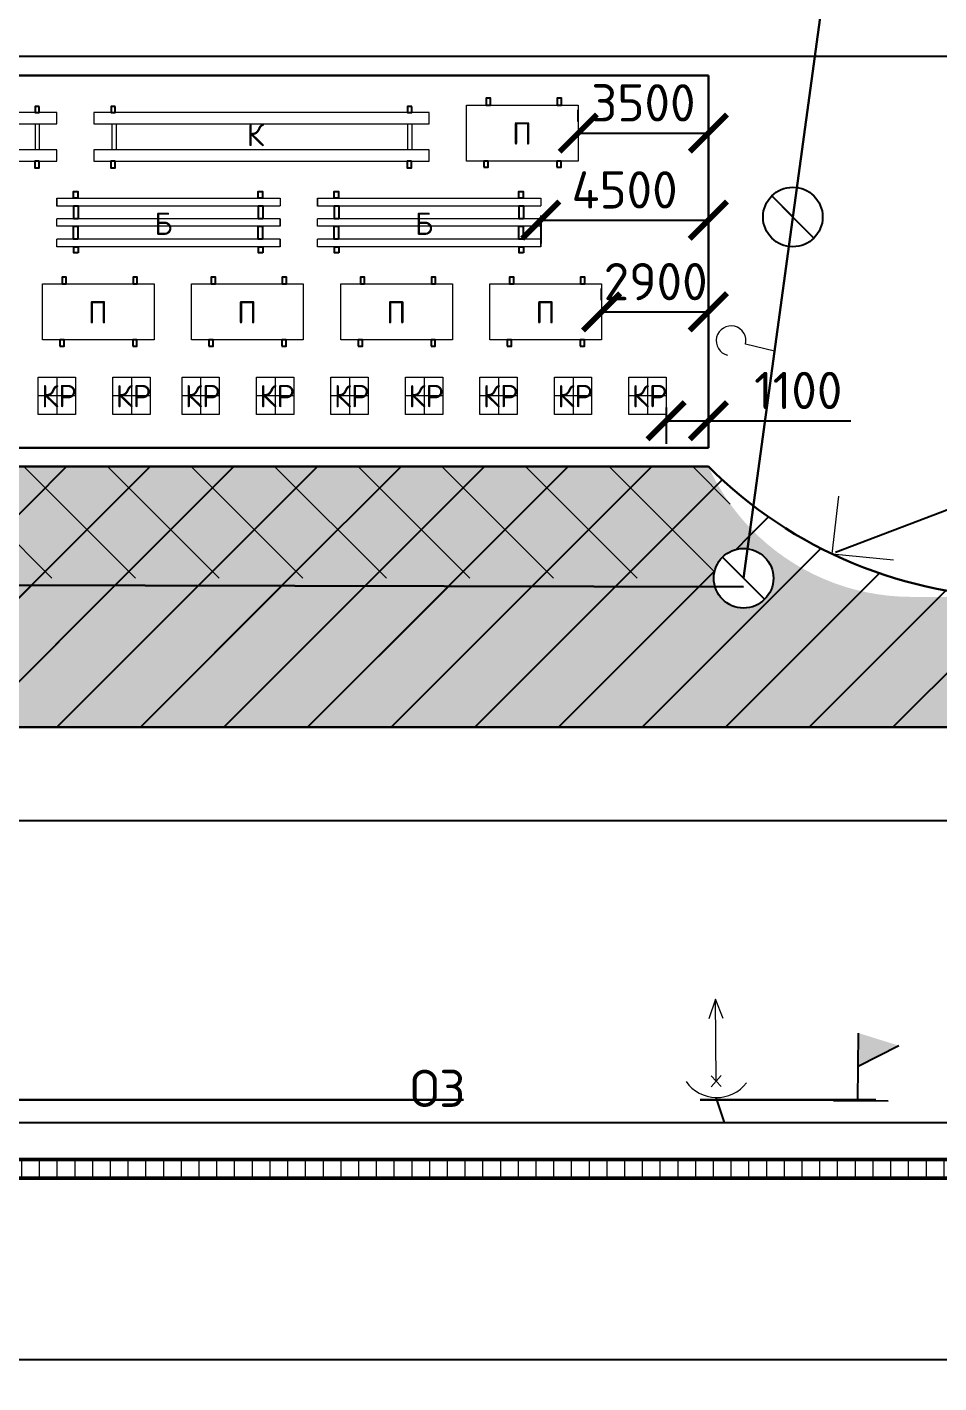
# Model space of a CAD drawing. Header units: millimetres. Extents: x -782 to 10910, y 3841 to 9763.
# Drawn here: x 2328.9 to 2377.9, y 8282.2 to 8355 of the extents above; entities that cross this region are included whole.
import ezdxf

# ---------------------------------------------------------------- set-up
doc = ezdxf.new("R2010")
doc.units = ezdxf.units.MM
doc.linetypes.add('штриховая2', pattern=[9.525, 6.35, -3.175])
doc.layers.add('1', color=7, linetype='Continuous')
doc.layers.add('красный', color=1, linetype='Continuous', lineweight=30)
doc.layers.add('Тонкая 0.3', color=140, linetype='Continuous', lineweight=25)
doc.styles.add('2.5', font='isocpeur.ttf', dxfattribs={"height": 2})
doc.styles.add('Isocpeur', font='isocpeur.ttf')
doc.dimstyles.new('М500 стройгенп', dxfattribs={"dimtxt": 2, "dimasz": 2, "dimexe": 1.25, "dimexo": 0.625, "dimtad": 1, "dimlfac": 500, "dimtxsty": '2.5', "dimblk": 'ARCHTICK', "dimcen": 2.5, "dimadec": 0, "dimazin": 0, "dimtfac": 1, "dimtmove": 0, "dimatfit": 3, "dimfxl": 1, "dimarcsym": 0})
pattern_1 = [(50, (2763.4176, 3860.6352), (4.5546167, -0.398477), [0.47625, -5.23875]), (355, (2763.4176, 3860.635), (-0.8810855, 4.776421), [0.381, -4.1910146]), (100.45144, (2763.797, 3860.602), (3.673531, 4.377944), [0.40475, -4.452256]), (46.1842, (2763.4176, 3861.905), (6.776976, -1.051058), [0.714375, -7.858125]), (96.63556, (2763.982, 3861.8176), (5.935103, 6.185653), [0.607126, -6.67839]), (351.18415, (2763.4176, 3861.905), (5.935103, 6.185653), [0.571499, -6.286493]), (21, (2764.0526, 3861.5877), (3.7903598, -2.55663), [0.47625, -5.23875]), (326, (2764.0526, 3861.5877), (1.5450507, 4.604699), [0.381, -4.191]), (71.45144, (2764.3684, 3861.3747), (5.3354105, 2.0480692), [0.40475, -4.4522484]), (37.5, (2763.4176, 3860.6352), (0.0772151, 2.11387597), [0, -4.1402, 0, -4.2545, 0, -4.206875]), (7.5, (2763.4176, 3860.6352), (1.6704916, 2.5045144), [0, -2.4257, 0, -4.04495, 0, -1.603375]), (327.5, (2762.0015, 3860.6352), (3.3897649, -0.1432186), [0, -1.5875, 0, -4.953, 0, -6.57225]), (317.5, (2761.3665, 3860.6352), (3.7032295, 0.6356623), [0, -2.06375, 0, -3.2893, 0, -4.66725])]
pattern_2 = [(45, (2763.4176, 3860.6352), (-2.245064, 2.245064), [])]

# ---------------------------------------------------------------- blocks, each defined once
blk = doc.blocks.new('_ArchTick')
at = {"color": 0, "linetype": 'ByBlock', "const_width": 0.15}
blk.add_lwpolyline([(-0.5, -0.5), (0.5, 0.5)], dxfattribs=at)
blk = doc.blocks.new('*D803')
at = {"color": 0, "lineweight": -2, "transparency": 16777216}
for p, q in [((2358.484, 8349.968), (2358.484, 8350.593)), ((2365.471, 8349.968), (2365.471, 8350.593)), ((2358.484, 8349.343), (2365.471, 8349.343))]:
    blk.add_line(p, q, dxfattribs=at)
at = {"layer": 'Defpoints', "color": 0, "lineweight": -3, "transparency": 16777216}
for p in [(2358.484, 8349.343), (2365.471, 8349.343), (2365.471, 8349.343)]:
    blk.add_point(p, dxfattribs=at)
at = {"color": 0, "lineweight": -2, "transparency": 16777216, "xscale": 2, "yscale": 2, "zscale": 2, "rotation": 180}
blk.add_blockref('_ArchTick', (2358.484, 8349.343), dxfattribs=at)
at = {"color": 0, "lineweight": -2, "transparency": 16777216, "xscale": 2, "yscale": 2, "zscale": 2}
blk.add_blockref('_ArchTick', (2365.471, 8349.343), dxfattribs=at)
at = {"color": 0, "lineweight": 20, "transparency": 16777216, "insert": (2361.978, 8350.968), "char_height": 2, "attachment_point": 5, "style": '2.5'}
blk.add_mtext('3500', dxfattribs=at)
blk = doc.blocks.new('*D747')
at = {"color": 0, "lineweight": -2, "transparency": 16777216}
for p, q in [((2356.471, 8344.918), (2356.471, 8343.419)), ((2356.471, 8344.669), (2365.471, 8344.669)), ((2365.471, 8344.918), (2365.471, 8343.419))]:
    blk.add_line(p, q, dxfattribs=at)
at = {"layer": 'Defpoints', "color": 0, "lineweight": -3, "transparency": 16777216}
for p in [(2356.471, 8345.543), (2365.471, 8345.543), (2365.471, 8344.669)]:
    blk.add_point(p, dxfattribs=at)
at = {"color": 0, "lineweight": -2, "transparency": 16777216, "xscale": 2, "yscale": 2, "zscale": 2, "rotation": 180}
blk.add_blockref('_ArchTick', (2356.471, 8344.669), dxfattribs=at)
at = {"color": 0, "lineweight": -2, "transparency": 16777216, "xscale": 2, "yscale": 2, "zscale": 2}
blk.add_blockref('_ArchTick', (2365.471, 8344.669), dxfattribs=at)
at = {"color": 0, "lineweight": 20, "transparency": 16777216, "insert": (2360.971, 8346.294), "char_height": 2, "attachment_point": 5, "style": '2.5'}
blk.add_mtext('4500', dxfattribs=at)
blk = doc.blocks.new('*D804')
at = {"color": 0, "lineweight": -2, "transparency": 16777216}
for p, q in [((2359.739, 8340.368), (2359.739, 8340.993)), ((2365.471, 8340.368), (2365.471, 8340.993)), ((2359.739, 8339.743), (2365.471, 8339.743))]:
    blk.add_line(p, q, dxfattribs=at)
at = {"layer": 'Defpoints', "color": 0, "lineweight": -3, "transparency": 16777216}
for p in [(2359.739, 8339.743), (2365.471, 8339.743), (2365.471, 8339.743)]:
    blk.add_point(p, dxfattribs=at)
at = {"color": 0, "lineweight": -2, "transparency": 16777216, "xscale": 2, "yscale": 2, "zscale": 2, "rotation": 180}
blk.add_blockref('_ArchTick', (2359.739, 8339.743), dxfattribs=at)
at = {"color": 0, "lineweight": -2, "transparency": 16777216, "xscale": 2, "yscale": 2, "zscale": 2}
blk.add_blockref('_ArchTick', (2365.471, 8339.743), dxfattribs=at)
at = {"color": 0, "lineweight": 20, "transparency": 16777216, "insert": (2362.641, 8341.368), "char_height": 2, "attachment_point": 5, "style": '2.5'}
blk.add_mtext('2900', dxfattribs=at)
blk = doc.blocks.new('*D805')
at = {"color": 0, "lineweight": -2, "transparency": 16777216}
for p, q in [((2363.201, 8334.618), (2363.201, 8332.651)), ((2365.471, 8334.618), (2365.471, 8332.651)), ((2363.201, 8333.901), (2365.471, 8333.901)), ((2365.471, 8333.901), (2373.121, 8333.901))]:
    blk.add_line(p, q, dxfattribs=at)
at = {"layer": 'Defpoints', "color": 0, "lineweight": -3, "transparency": 16777216}
for p in [(2363.201, 8335.243), (2365.471, 8335.243), (2365.471, 8333.901)]:
    blk.add_point(p, dxfattribs=at)
at = {"color": 0, "lineweight": -2, "transparency": 16777216, "xscale": 2, "yscale": 2, "zscale": 2, "rotation": 180}
blk.add_blockref('_ArchTick', (2363.201, 8333.901), dxfattribs=at)
at = {"color": 0, "lineweight": -2, "transparency": 16777216, "xscale": 2, "yscale": 2, "zscale": 2}
blk.add_blockref('_ArchTick', (2365.471, 8333.901), dxfattribs=at)
at = {"color": 0, "lineweight": 20, "transparency": 16777216, "insert": (2370.296, 8335.526), "char_height": 2, "attachment_point": 5, "style": '2.5'}
blk.add_mtext('1100', dxfattribs=at)
blk = doc.blocks.new('*D751')
at = {"color": 0, "lineweight": -2, "transparency": 16777216}
for p, q in [((2118.471, 8292.604), (2118.471, 8282.243)), ((2450.064, 8292.604), (2450.064, 8282.243)), ((2118.471, 8283.493), (2450.064, 8283.493))]:
    blk.add_line(p, q, dxfattribs=at)
at = {"layer": 'Defpoints', "color": 0, "lineweight": -3, "transparency": 16777216}
for p in [(2118.471, 8293.229), (2450.064, 8293.229), (2450.064, 8283.493)]:
    blk.add_point(p, dxfattribs=at)
at = {"color": 0, "lineweight": -2, "transparency": 16777216, "xscale": 2, "yscale": 2, "zscale": 2, "rotation": 180}
blk.add_blockref('_ArchTick', (2118.471, 8283.493), dxfattribs=at)
at = {"color": 0, "lineweight": -2, "transparency": 16777216, "xscale": 2, "yscale": 2, "zscale": 2}
blk.add_blockref('_ArchTick', (2450.064, 8283.493), dxfattribs=at)
at = {"color": 0, "lineweight": 20, "transparency": 16777216, "insert": (2282.075, 8285.118), "char_height": 2, "attachment_point": 5, "style": '2.5'}
blk.add_mtext('165000', dxfattribs=at)
blk = doc.blocks.new('*D757')
at = {"color": 0, "lineweight": -2, "transparency": 16777216}
for p, q in [((2157.471, 8369.318), (2157.471, 8352.208)), ((2391.471, 8369.318), (2391.471, 8352.208)), ((2391.471, 8353.458), (2157.471, 8353.458))]:
    blk.add_line(p, q, dxfattribs=at)
at = {"layer": 'Defpoints', "color": 0, "lineweight": -3, "transparency": 16777216}
for p in [(2157.471, 8369.943), (2391.471, 8369.943), (2157.471, 8353.458)]:
    blk.add_point(p, dxfattribs=at)
at = {"color": 0, "lineweight": -2, "transparency": 16777216, "xscale": 2, "yscale": 2, "zscale": 2, "rotation": 180}
blk.add_blockref('_ArchTick', (2157.471, 8353.458), dxfattribs=at)
at = {"color": 0, "lineweight": -2, "transparency": 16777216, "xscale": 2, "yscale": 2, "zscale": 2}
blk.add_blockref('_ArchTick', (2391.471, 8353.458), dxfattribs=at)
at = {"color": 0, "lineweight": 25, "transparency": 16777216, "insert": (2274.471, 8355.083), "char_height": 2, "attachment_point": 5, "style": '2.5'}
blk.add_mtext('117000', dxfattribs=at)

msp = doc.modelspace()

# ---------------------------------------------------------------- hatches: boundary and pattern name
at = {"lineweight": 20}
h = msp.add_hatch(dxfattribs=at)
h.set_pattern_fill('ANSI31', color=256, scale=0.3, angle=45)
h.set_pattern_definition([(90, (-61.2235, 5234.4324), (-0.9525, 2e-16), [])])
h.paths.add_polyline_path([(2450.064089, 8567.171483), (2449.064089, 8567.171483), (2118.471452, 8567.171483), (2119.471452, 8566.171483), (2449.064089, 8566.171483)])
h.paths.add_polyline_path([(2449.064089, 8294.22853), (2119.471452, 8294.22853), (2118.471452, 8293.22853), (2450.064089, 8293.22853)])
at = {"lineweight": 25}
h = msp.add_hatch(dxfattribs=at)
h.set_pattern_fill('ANSI31', color=256)
h.set_pattern_definition(pattern_2)
h.paths.add_polyline_path([(2395.225894, 8324.442641), (2389.689209, 8324.442641), (2389.689209, 8317.442641), (2394.268934, 8317.442641)])
h.paths.add_polyline_path([(2367.578799, 8327.027965), (2367.89225, 8329.326446, -0.033531004), (2365.471452, 8331.442641), (2183.471452, 8331.442641, -0.033546474), (2181.049474, 8329.325546), (2181.363583, 8327.027894, -0.454591532), (2183.180298, 8325.442641), (2365.762606, 8325.442641, -0.454492205)])
h.paths.add_polyline_path([(2393.668887, 8545.688801), (2392.589411, 8545.7961, -0.097320235), (2384.41866, 8541.449212), (2154.673974, 8541.442676), (2153.578788, 8533.431577, -0.071737884), (2160.355396, 8534.442361), (2166.500889, 8534.472079, -0.164269753), (2181.049474, 8529.559736), (2181.363583, 8531.857389, -0.374956444), (2179.980303, 8533.442641, -1), (2183.180298, 8533.442641), (2365.762606, 8533.442641, -1), (2368.9626, 8533.442641, -0.381458001), (2367.5432, 8531.852869), (2367.861169, 8529.505667, -0.164703998), (2382.442014, 8534.442641), (2395.192371, 8534.442641)])
h.paths.add_polyline_path([(2159.720896, 8535.5702, -1), (2160.040895, 8535.5702, -1)], flags=16)
h.paths.add_polyline_path([(2367.5432, 8531.852869, -0.447745786), (2365.762606, 8533.442641), (2183.180298, 8533.442641, -0.454591532), (2181.363583, 8531.857389), (2181.049474, 8529.559736, -0.033546474), (2183.471452, 8527.442641), (2365.501372, 8527.443071, -0.032682346), (2367.861169, 8529.505667)])
h.paths.add_polyline_path([(2295.346246, 8532.845041), (2295.346246, 8539.445041), (2290.546246, 8539.445041), (2290.546246, 8532.845041)], flags=24)
h.paths.add_polyline_path([(2295.346246, 8525.496539), (2295.346246, 8532.096539), (2290.546246, 8532.096539), (2290.546246, 8525.496539)], flags=9)
h.paths.add_polyline_path([(2195.408605, 8525.767641), (2201.608605, 8525.767641), (2201.608605, 8530.567641), (2195.408605, 8530.567641)], flags=9)
at = {"lineweight": 20}
h = msp.add_hatch(dxfattribs=at)
h.set_pattern_fill('AR-CONC', color=256, scale=0.025)
h.set_pattern_definition(pattern_1)
h.paths.add_polyline_path([(2447.064089, 8324.442641), (2395.225894, 8324.442641), (2394.268934, 8317.442641), (2447.064089, 8317.442641)])
edge = h.paths.add_edge_path()
edge.add_line((2395.225894, 8324.442641), (2376.380411, 8324.442641))
edge.add_arc((2376.380411, 8336.443027), 12.000386, 223.86662461, 270, ccw=False)
edge.add_line((2367.728674, 8328.126976), (2367.578799, 8327.027965))
edge.add_arc((2367.362603, 8325.442641), 1.599997, 0, 82.23429528, ccw=False)
edge.add_arc((2367.362603, 8325.442641), 1.599997, -180, 0, ccw=False)
edge.add_line((2365.762606, 8325.442641), (2183.180298, 8325.442641))
edge.add_arc((2181.5803, 8325.442641), 1.599997, -180, 0, ccw=False)
edge.add_arc((2181.5803, 8325.442641), 1.599997, 97.78457087, 180, ccw=False)
edge.add_line((2181.363583, 8327.027894), (2181.213441, 8328.126156))
edge.add_arc((2172.562492, 8336.443027), 12.000386, 270, 316.12794469, ccw=False)
edge.add_line((2172.562492, 8324.442641), (2153.717009, 8324.442641))
edge.add_line((2153.717009, 8324.442641), (2154.673969, 8317.442641))
edge.add_line((2154.673969, 8317.442641), (2394.268934, 8317.442641))
edge.add_line((2394.268934, 8317.442641), (2395.225894, 8324.442641))
edge = h.paths.add_edge_path()
edge.add_arc((2376.380411, 8336.443027), 12.000386, 204.62550124, 223.86662461, ccw=False)
edge.add_line((2365.471452, 8331.442641), (2272.723702, 8331.442641))
edge.add_arc((2271.58981, 8331.83543), 1.199998, 199.10645728, 340.89354272, ccw=False)
edge.add_line((2270.455917, 8331.442641), (2183.471452, 8331.442641))
edge.add_arc((2172.562492, 8336.443027), 12.000386, 316.12794469, 335.37449876, ccw=False)
edge.add_line((2181.213441, 8328.126156), (2181.363583, 8327.027894))
edge.add_arc((2181.5803, 8325.442641), 1.599997, 0, 97.78457087, ccw=False)
edge.add_line((2183.180298, 8325.442641), (2365.762606, 8325.442641))
edge.add_arc((2367.362603, 8325.442641), 1.599997, 82.23429528, 180, ccw=False)
edge.add_line((2367.578799, 8327.027965), (2367.728674, 8328.126976))
edge = h.paths.add_edge_path()
edge.add_line((2394.244102, 8541.442641), (2154.673969, 8541.442641))
edge.add_line((2154.673969, 8541.442641), (2153.717009, 8534.442641))
edge.add_line((2153.717009, 8534.442641), (2172.562492, 8534.442641))
edge.add_arc((2172.562492, 8522.442255), 12.000386, 43.87205531, 90, ccw=False)
edge.add_line((2181.213441, 8530.759127), (2181.363583, 8531.857389))
edge.add_arc((2181.5803, 8533.442641), 1.599997, 180, 262.21542913, ccw=False)
edge.add_arc((2181.5803, 8533.442641), 1.599997, 0, 180, ccw=False)
edge.add_line((2183.180298, 8533.442641), (2365.762606, 8533.442641))
edge.add_arc((2367.362603, 8533.442641), 1.599997, 0, 180, ccw=False)
edge.add_arc((2367.362603, 8533.442641), 1.599997, -83.51900907, 0, ccw=False)
edge.add_line((2367.5432, 8531.852869), (2367.861169, 8529.505667))
edge.add_arc((2427.302929, 8436.751859), 110.1662, 117.53133097, 122.65399107, ccw=False)
edge.add_line((2376.380411, 8534.442641), (2395.192371, 8534.442641))
edge.add_line((2395.192371, 8534.442641), (2394.244102, 8541.442641))
edge = h.paths.add_edge_path()
edge.add_line((2154.673969, 8541.442641), (2145.423074, 8541.442641))
edge.add_line((2145.423074, 8541.442641), (2145.427188, 8534.050072))
edge.add_arc((2148.471452, 8522.442641), 12, 90, 104.69589657, ccw=False)
edge.add_line((2148.471452, 8534.442641), (2153.717009, 8534.442641))
edge.add_line((2153.717009, 8534.442641), (2154.673969, 8541.442641))
edge = h.paths.add_edge_path()
edge.add_line((2367.861169, 8529.505667), (2367.5432, 8531.852869))
edge.add_arc((2367.362603, 8533.442641), 1.599997, 180, 276.48099093, ccw=False)
edge.add_line((2365.762606, 8533.442641), (2183.180298, 8533.442641))
edge.add_arc((2181.5803, 8533.442641), 1.599997, -97.78457087, 0, ccw=False)
edge.add_line((2181.363583, 8531.857389), (2181.213441, 8530.759127))
edge.add_arc((2172.562492, 8522.442255), 12.000386, 24.62550124, 43.87205531, ccw=False)
edge.add_line((2183.471452, 8527.442641), (2268.081321, 8527.442641))
edge.add_arc((2268.667298, 8526.395442), 1.199998, 60.7700888, 119.2299112, ccw=False)
edge.add_line((2269.253276, 8527.442641), (2365.471452, 8527.442641))
edge.add_arc((2367.611719, 8527.379035), 2.141212, 83.30987815, 178.29773268, ccw=False)
h.paths.add_polyline_path([(2269.419992, 8526.727406), (2272.659986, 8526.727406), (2272.659986, 8527.442641), (2269.419992, 8527.442641)])
h.paths.add_polyline_path([(2395.192371, 8534.442641), (2447.064089, 8534.442641), (2447.064089, 8541.442641), (2394.244102, 8541.442641)])
edge = h.paths.add_edge_path()
edge.add_arc((2153.471452, 8517.442641), 24, 109.59180627, 180)
edge.add_line((2129.471452, 8517.442641), (2129.471452, 8341.442641))
edge.add_arc((2153.471452, 8341.442641), 24, 180, 270)
edge.add_line((2153.471452, 8317.442641), (2154.673969, 8317.442641))
edge.add_line((2154.673969, 8317.442641), (2153.717009, 8324.442641))
edge.add_line((2153.717009, 8324.442641), (2148.471452, 8324.442641))
edge.add_arc((2125.500889, 8313.472079), 25.455844, 25.52877937, 64.47122063)
edge.add_line((2136.471452, 8336.442641), (2136.471452, 8522.442641))
edge.add_arc((2148.471452, 8522.442641), 12, 104.69589657, 180, ccw=False)
edge.add_line((2145.427188, 8534.050072), (2145.423847, 8540.053171))
at = {"lineweight": 25}
h = msp.add_hatch(dxfattribs=at)
h.set_pattern_fill('AR-CONC', color=256, scale=0.025)
h.set_pattern_definition(pattern_1)
h.paths.add_polyline_path([(2179.980303, 8325.442641, -0.374956444), (2181.363583, 8327.027894), (2181.213441, 8328.126156, -0.204033738), (2172.562492, 8324.442641), (2160.471452, 8324.442641, -0.072953131), (2153.578788, 8325.453705), (2154.673969, 8317.442641), (2388.189209, 8317.442641), (2388.189209, 8324.442641), (2376.380411, 8324.442641, -0.077886135), (2372.709113, 8325.018018), (2368.957578, 8325.315967, -0.96113778), (2365.762606, 8325.442641), (2183.180298, 8325.442641, -1)])
h.paths.add_polyline_path([(2129.902842, 8409.508791), (2136.502842, 8409.508791), (2136.502842, 8414.308791), (2129.902842, 8414.308791)], flags=24)
h.paths.add_polyline_path([(2131.396452, 8340.341351), (2137.996452, 8340.341351), (2137.996452, 8345.141351), (2131.396452, 8345.141351)], flags=24)
h.paths.add_polyline_path([(2129.28449, 8461.47917), (2132.974484, 8461.47917), (2132.974484, 8465.799163), (2129.28449, 8465.799163)], flags=9)
h.paths.add_polyline_path([(2295.346246, 8318.540241), (2295.346246, 8325.140241), (2290.546246, 8325.140241), (2290.546246, 8318.540241)], flags=24)
edge = h.paths.add_edge_path()
edge.add_arc((2153.471452, 8517.442641), 24, 109.59160183, 180)
edge.add_line((2129.471452, 8517.442641), (2129.471452, 8341.442641))
edge.add_arc((2153.471452, 8341.442641), 24, 180, 270)
edge.add_line((2153.471452, 8317.442641), (2154.673969, 8317.442641))
edge.add_line((2154.673969, 8317.442641), (2153.717009, 8324.442641))
edge.add_line((2153.717009, 8324.442641), (2153.578788, 8325.453705))
edge.add_arc((2160.471452, 8348.442641), 24, 180, 253.30994122, ccw=False)
edge.add_line((2136.471452, 8348.442641), (2136.471452, 8522.442641))
edge.add_arc((2148.471452, 8522.442641), 12, 104.69537151, 180, ccw=False)
edge.add_line((2145.427294, 8534.0501), (2145.423928, 8540.0532))
at = {"lineweight": 20}
h = msp.add_hatch(dxfattribs=at)
h.set_pattern_fill('ANSI31', color=256, angle=90)
h.set_pattern_definition([(135, (-61.2235, 5234.4324), (-2.245064, -2.245064), [])])
h.paths.add_polyline_path([(2183.471452, 8331.442641, -0.084176912), (2181.213441, 8328.126156), (2181.363583, 8327.027894, -0.454591532), (2183.180298, 8325.442641), (2365.762606, 8325.442641, -0.454492205), (2367.578799, 8327.027965), (2367.728674, 8328.126976, -0.084153049), (2365.471452, 8331.442641), (2272.723702, 8331.442641, -0.71189231), (2270.455917, 8331.442641)])
h.paths.add_polyline_path([(2183.180298, 8533.442641, -0.454591532), (2181.363583, 8531.857389), (2181.213441, 8530.759127, -0.084176912), (2183.471452, 8527.442641), (2268.081321, 8527.442641, -0.260759243), (2269.253276, 8527.442641), (2365.471452, 8527.442641, -0.083164554), (2367.696088, 8530.724272), (2367.5432, 8531.852869, -0.447745786), (2365.762606, 8533.442641)])
h.paths.add_polyline_path([(2269.422375, 8526.787795), (2274.822375, 8526.787795), (2274.822375, 8531.587795), (2269.422375, 8531.587795)], flags=9)
h.paths.add_polyline_path([(2403.127026, 8526.141709), (2408.127026, 8526.141709), (2408.127026, 8530.941709), (2403.127026, 8530.941709)], flags=9)
at = {"lineweight": 25}
h = msp.add_hatch(dxfattribs=at)
h.set_pattern_fill('ANSI31', color=256)
h.set_pattern_definition(pattern_2)
h.paths.add_polyline_path([(2160.471452, 8324.442641, -0.231549939), (2141.521008, 8333.715772), (2139.873746, 8321.666333, 0.151733284), (2153.471452, 8317.442641), (2388.189209, 8317.442641), (2388.189209, 8324.442641), (2381.253687, 8324.442641, -0.151593096), (2367.89225, 8329.326446), (2367.578799, 8327.027965, -0.375050339), (2368.9626, 8325.442641, -0.864868894), (2365.829114, 8324.98613), (2173.485353, 8325.451992, -0.057301705), (2168.091778, 8324.46599, -0.195696875), (2166.88654, 8324.416303, -0.004017398), (2166.500889, 8324.413204)])
h.paths.add_polyline_path([(2295.346246, 8318.540241), (2295.346246, 8325.140241), (2290.546246, 8325.140241), (2290.546246, 8318.540241)], flags=24)
h = msp.add_hatch(dxfattribs=at)
h.set_pattern_fill('ANSI31', color=256)
h.set_pattern_definition(pattern_2)
h.paths.add_polyline_path([(2388.189209, 8324.442641), (2381.253687, 8324.442641, -0.151593096), (2367.89225, 8329.326446), (2367.578799, 8327.027965, -0.375050339), (2368.9626, 8325.442641, -1), (2365.762606, 8325.442641), (2183.180298, 8325.442641, -1), (2179.980303, 8325.442641, -0.374956444), (2181.363583, 8327.027894), (2181.049474, 8329.325546, -0.164269753), (2166.500889, 8324.413204), (2160.471452, 8324.442641, -0.072953131), (2153.578788, 8325.453705), (2154.673969, 8317.442641), (2388.189209, 8317.442641)])
at = {"layer": 'Тонкая 0.3', "ltscale": 5}
msp.add_hatch(color=7, dxfattribs=at).paths.add_polyline_path([(2373.530876, 8301.025016), (2373.517148, 8299.233828), (2375.704298, 8300.347061)])

# ---------------------------------------------------------------- linework, layer by layer
at = {"lineweight": 30}
for p, q in [((2367.362603, 8325.442641), (2381.480699, 8428.968076)), ((2183.471452, 8352.442641), (2365.471452, 8352.442641)), ((2365.471452, 8352.442641), (2365.471452, 8332.442641)), ((2365.471452, 8332.442641), (2183.471452, 8332.442641)), ((2365.471452, 8331.442641), (2183.471452, 8331.442641)), ((2173.485353, 8325.451992), (2367.365787, 8324.982409)), ((2153.471452, 8317.442641), (2458.919278, 8317.442641))]:
    msp.add_line(p, q, dxfattribs=at)
at = {"lineweight": 20}
for p, q in [((2352.483612, 8347.842641), (2352.483612, 8350.842641)), ((2352.483612, 8350.842641), (2358.483612, 8350.842641)), ((2358.483612, 8350.842641), (2358.483612, 8347.842641)), ((2330.471452, 8350.442641), (2312.471452, 8350.442641)), ((2312.471452, 8349.842641), (2330.471452, 8349.842641)), ((2329.309753, 8349.842641), (2329.309753, 8348.442641)), ((2329.537591, 8349.842641), (2329.537591, 8348.442641)), ((2330.471452, 8349.842641), (2330.471452, 8350.442641)), ((2350.471452, 8350.442641), (2332.471452, 8350.442641)), ((2332.471452, 8350.442641), (2332.471452, 8349.842641)), ((2332.471452, 8349.842641), (2350.471452, 8349.842641)), ((2333.430292, 8349.842641), (2333.430292, 8348.442641)), ((2333.658129, 8349.842641), (2333.658129, 8348.442641)), ((2349.309753, 8349.842641), (2349.309753, 8348.442641)), ((2349.537591, 8349.842641), (2349.537591, 8348.442641)), ((2350.471452, 8349.842641), (2350.471452, 8350.442641)), ((2330.471452, 8348.442641), (2312.471452, 8348.442641)), ((2330.471452, 8347.842641), (2330.471452, 8348.442641)), ((2350.471452, 8348.442641), (2332.471452, 8348.442641)), ((2332.471452, 8348.442641), (2332.471452, 8347.842641)), ((2350.471452, 8347.842641), (2350.471452, 8348.442641)), ((2312.471452, 8347.842641), (2330.471452, 8347.842641)), ((2332.471452, 8347.842641), (2350.471452, 8347.842641)), ((2358.483612, 8347.842641), (2352.483612, 8347.842641)), ((2330.471452, 8345.842641), (2342.471452, 8345.842641)), ((2330.471452, 8345.428282), (2330.471452, 8345.842641)), ((2330.471452, 8345.842641), (2330.471452, 8345.442641)), ((2330.471452, 8345.442641), (2342.471452, 8345.442641)), ((2342.471452, 8345.842641), (2342.471452, 8345.442641)), ((2344.471452, 8345.842641), (2356.471452, 8345.842641)), ((2344.471452, 8345.428282), (2344.471452, 8345.842641)), ((2344.471452, 8345.842641), (2344.471452, 8345.442641)), ((2344.471452, 8345.442641), (2356.471452, 8345.442641)), ((2356.471452, 8345.842641), (2356.471452, 8345.442641)), ((2330.471452, 8344.342641), (2330.471452, 8344.742641)), ((2342.471452, 8344.742641), (2330.471452, 8344.742641)), ((2342.471452, 8344.742641), (2342.471452, 8344.342641)), ((2342.471452, 8344.342641), (2342.471452, 8344.742641)), ((2344.471452, 8344.342641), (2344.471452, 8344.742641)), ((2356.471452, 8344.742641), (2344.471452, 8344.742641)), ((2356.471452, 8344.742641), (2356.471452, 8344.342641)), ((2356.471452, 8344.342641), (2356.471452, 8344.742641)), ((2342.471452, 8344.342641), (2330.471452, 8344.342641)), ((2356.471452, 8344.342641), (2344.471452, 8344.342641)), ((2330.471452, 8343.242641), (2330.471452, 8343.642641)), ((2342.471452, 8343.642641), (2330.471452, 8343.642641)), ((2342.471452, 8343.242641), (2330.471452, 8343.242641)), ((2342.471452, 8343.642641), (2342.471452, 8343.242641)), ((2342.471452, 8343.242641), (2342.471452, 8343.642641)), ((2344.471452, 8343.242641), (2344.471452, 8343.642641)), ((2356.471452, 8343.642641), (2344.471452, 8343.642641)), ((2356.471452, 8343.242641), (2344.471452, 8343.242641)), ((2356.471452, 8343.642641), (2356.471452, 8343.242641)), ((2356.471452, 8343.242641), (2356.471452, 8343.642641)), ((2329.702503, 8338.242641), (2329.702503, 8341.242641)), ((2329.702503, 8341.242641), (2335.702503, 8341.242641)), ((2335.702503, 8341.242641), (2335.702503, 8338.242641)), ((2337.714664, 8338.242641), (2337.714664, 8341.242641)), ((2337.714664, 8341.242641), (2343.714664, 8341.242641)), ((2343.714664, 8341.242641), (2343.714664, 8338.242641)), ((2345.726824, 8338.242641), (2345.726824, 8341.242641)), ((2345.726824, 8341.242641), (2351.726824, 8341.242641)), ((2351.726824, 8341.242641), (2351.726824, 8338.242641)), ((2353.738985, 8338.242641), (2353.738985, 8341.242641)), ((2353.738985, 8341.242641), (2359.738985, 8341.242641)), ((2359.738985, 8341.242641), (2359.738985, 8338.242641)), ((2335.702503, 8338.242641), (2329.702503, 8338.242641)), ((2343.714664, 8338.242641), (2337.714664, 8338.242641)), ((2351.726824, 8338.242641), (2345.726824, 8338.242641)), ((2359.738985, 8338.242641), (2353.738985, 8338.242641))]:
    msp.add_line(p, q, dxfattribs=at)
at = {"lineweight": 25}
for p, q in [((2370.007575, 8344.837744), (2368.876206, 8345.969113)), ((2368.876206, 8345.969113), (2371.138944, 8343.706375)), ((2378.412607, 8329.157045), (2372.291673, 8326.821015)), ((2367.362603, 8325.442641), (2366.231234, 8326.57401)), ((2366.231234, 8326.57401), (2368.493972, 8324.311272))]:
    msp.add_line(p, q, dxfattribs=at)
at = {"lineweight": 13}
for p, q in [((2369.024263, 8337.627293), (2367.469185, 8338.003754)), ((2329.483492, 8334.242645), (2329.483492, 8336.242641)), ((2329.483492, 8336.242641), (2331.483489, 8336.242641)), ((2330.48349, 8336.242641), (2330.48349, 8334.242645)), ((2331.483489, 8336.242641), (2331.483489, 8334.242645)), ((2333.483489, 8334.242645), (2333.483489, 8336.242641)), ((2333.483489, 8336.242641), (2335.483485, 8336.242641)), ((2334.483487, 8336.242641), (2334.483487, 8334.242645)), ((2335.483485, 8336.242641), (2335.483485, 8334.242645)), ((2337.201465, 8334.242645), (2337.201465, 8336.242641)), ((2337.201465, 8336.242641), (2339.201462, 8336.242641)), ((2338.201464, 8336.242641), (2338.201464, 8334.242645)), ((2339.201462, 8336.242641), (2339.201462, 8334.242645)), ((2341.201462, 8334.242645), (2341.201462, 8336.242641)), ((2341.201462, 8336.242641), (2343.201459, 8336.242641)), ((2342.20146, 8336.242641), (2342.20146, 8334.242645)), ((2343.201459, 8336.242641), (2343.201459, 8334.242645)), ((2345.201459, 8334.242645), (2345.201459, 8336.242641)), ((2345.201459, 8336.242641), (2347.201455, 8336.242641)), ((2346.201457, 8336.242641), (2346.201457, 8334.242645)), ((2347.201455, 8336.242641), (2347.201455, 8334.242645)), ((2349.201455, 8334.242645), (2349.201455, 8336.242641)), ((2349.201455, 8336.242641), (2351.201452, 8336.242641)), ((2350.201454, 8336.242641), (2350.201454, 8334.242645)), ((2351.201452, 8336.242641), (2351.201452, 8334.242645)), ((2353.201452, 8334.242645), (2353.201452, 8336.242641)), ((2353.201452, 8336.242641), (2355.201449, 8336.242641)), ((2354.20145, 8336.242641), (2354.20145, 8334.242645)), ((2355.201449, 8336.242641), (2355.201449, 8334.242645)), ((2357.201449, 8334.242645), (2357.201449, 8336.242641)), ((2357.201449, 8336.242641), (2359.201445, 8336.242641)), ((2358.201447, 8336.242641), (2358.201447, 8334.242645)), ((2359.201445, 8336.242641), (2359.201445, 8334.242645)), ((2361.201445, 8334.242645), (2361.201445, 8336.242641)), ((2361.201445, 8336.242641), (2363.201442, 8336.242641)), ((2362.201444, 8336.242641), (2362.201444, 8334.242645)), ((2363.201442, 8336.242641), (2363.201442, 8334.242645)), ((2331.483489, 8335.242643), (2329.483492, 8335.242643)), ((2335.483485, 8335.242643), (2333.483489, 8335.242643)), ((2339.201462, 8335.242643), (2337.201465, 8335.242643)), ((2343.201459, 8335.242643), (2341.201462, 8335.242643)), ((2347.201455, 8335.242643), (2345.201459, 8335.242643)), ((2351.201452, 8335.242643), (2349.201455, 8335.242643)), ((2355.201449, 8335.242643), (2353.201452, 8335.242643)), ((2359.201445, 8335.242643), (2357.201449, 8335.242643)), ((2363.201442, 8335.242643), (2361.201445, 8335.242643)), ((2331.483489, 8334.242645), (2329.483492, 8334.242645)), ((2335.483485, 8334.242645), (2333.483489, 8334.242645)), ((2339.201462, 8334.242645), (2337.201465, 8334.242645)), ((2343.201459, 8334.242645), (2341.201462, 8334.242645)), ((2347.201455, 8334.242645), (2345.201459, 8334.242645)), ((2351.201452, 8334.242645), (2349.201455, 8334.242645)), ((2355.201449, 8334.242645), (2353.201452, 8334.242645)), ((2359.201445, 8334.242645), (2357.201449, 8334.242645)), ((2363.201442, 8334.242645), (2361.201445, 8334.242645))]:
    msp.add_line(p, q, dxfattribs=at)
at = {"lineweight": 18}
for q in [(2372.482376, 8329.856591), (2375.405819, 8326.424312)]:
    msp.add_line((2372.11714, 8326.747633), q, dxfattribs=at)
at = {"color": 5, "lineweight": 25}
msp.add_line((2328.140993, 8312.442641), (2388.978802, 8312.442641), dxfattribs=at)
at = {"linetype": 'штриховая2', "lineweight": 30, "ltscale": 4}
msp.add_line((2174.521846, 8297.442641), (2374.471452, 8297.442641), dxfattribs=at)
at = {"color": 1, "lineweight": 25}
for p, q in [((2365.878408, 8297.563231), (2366.32135, 8296.228527)), ((2149.024506, 8296.228527), (2400.163232, 8296.228527))]:
    msp.add_line(p, q, dxfattribs=at)
at = {"lineweight": 50}
msp.add_line((2450.064089, 8293.22853), (2118.471452, 8293.22853), dxfattribs=at)
msp.add_lwpolyline([(2449.064089, 8317.442641), (2449.064089, 8294.22853), (2119.471452, 8294.22853), (2119.471452, 8566.171483), (2449.064089, 8566.171483), (2449.064089, 8541.442641)], dxfattribs=at)
at = {"linetype": 'Continuous'}
for points in [[(2353.539057, 8350.842641), (2353.766894, 8350.842641), (2353.766894, 8351.212122), (2353.539057, 8351.212122)], [(2357.351697, 8350.842641), (2357.579535, 8350.842641), (2357.579535, 8351.212122), (2357.351697, 8351.212122)], [(2329.537591, 8350.775651), (2329.309753, 8350.775651), (2329.309753, 8350.442641), (2329.537591, 8350.442641)], [(2333.619624, 8350.775651), (2333.391787, 8350.775651), (2333.391787, 8350.442641), (2333.619624, 8350.442641)], [(2349.537591, 8350.775651), (2349.309753, 8350.775651), (2349.309753, 8350.442641), (2349.537591, 8350.442641)], [(2329.521333, 8347.842641), (2329.293495, 8347.842641), (2329.293495, 8347.47316), (2329.521333, 8347.47316)], [(2333.603366, 8347.842641), (2333.375529, 8347.842641), (2333.375529, 8347.47316), (2333.603366, 8347.47316)], [(2349.521333, 8347.842641), (2349.293495, 8347.842641), (2349.293495, 8347.47316), (2349.521333, 8347.47316)], [(2353.417473, 8347.509631), (2353.645311, 8347.509631), (2353.645311, 8347.842641), (2353.417473, 8347.842641)], [(2357.33544, 8347.509631), (2357.563277, 8347.509631), (2357.563277, 8347.842641), (2357.33544, 8347.842641)], [(2331.603366, 8345.842641), (2331.375529, 8345.842641), (2331.375529, 8346.212122), (2331.603366, 8346.212122)], [(2341.521333, 8345.842641), (2341.293495, 8345.842641), (2341.293495, 8346.212122), (2341.521333, 8346.212122)], [(2345.603366, 8345.842641), (2345.375529, 8345.842641), (2345.375529, 8346.212122), (2345.603366, 8346.212122)], [(2355.521333, 8345.842641), (2355.293495, 8345.842641), (2355.293495, 8346.212122), (2355.521333, 8346.212122)], [(2331.619624, 8344.742641), (2331.391787, 8344.742641), (2331.391787, 8345.442641), (2331.619624, 8345.442641)], [(2341.537591, 8344.742641), (2341.309753, 8344.742641), (2341.309753, 8345.442641), (2341.537591, 8345.442641)], [(2345.619624, 8344.742641), (2345.391787, 8344.742641), (2345.391787, 8345.442641), (2345.619624, 8345.442641)], [(2355.537591, 8344.742641), (2355.309753, 8344.742641), (2355.309753, 8345.442641), (2355.537591, 8345.442641)], [(2331.603366, 8343.642641), (2331.375529, 8343.642641), (2331.375529, 8344.342641), (2331.603366, 8344.342641)], [(2341.521333, 8343.642641), (2341.293495, 8343.642641), (2341.293495, 8344.342641), (2341.521333, 8344.342641)], [(2345.603366, 8343.642641), (2345.375529, 8343.642641), (2345.375529, 8344.342641), (2345.603366, 8344.342641)], [(2355.521333, 8343.642641), (2355.293495, 8343.642641), (2355.293495, 8344.342641), (2355.521333, 8344.342641)], [(2331.619624, 8342.909631), (2331.391787, 8342.909631), (2331.391787, 8343.242641), (2331.619624, 8343.242641)], [(2341.537591, 8342.909631), (2341.309753, 8342.909631), (2341.309753, 8343.242641), (2341.537591, 8343.242641)], [(2345.619624, 8342.909631), (2345.391787, 8342.909631), (2345.391787, 8343.242641), (2345.619624, 8343.242641)], [(2355.537591, 8342.909631), (2355.309753, 8342.909631), (2355.309753, 8343.242641), (2355.537591, 8343.242641)], [(2330.757948, 8341.242641), (2330.985785, 8341.242641), (2330.985785, 8341.612122), (2330.757948, 8341.612122)], [(2334.570588, 8341.242641), (2334.798426, 8341.242641), (2334.798426, 8341.612122), (2334.570588, 8341.612122)], [(2338.770108, 8341.242641), (2338.997946, 8341.242641), (2338.997946, 8341.612122), (2338.770108, 8341.612122)], [(2342.582749, 8341.242641), (2342.810586, 8341.242641), (2342.810586, 8341.612122), (2342.582749, 8341.612122)], [(2346.782269, 8341.242641), (2347.010106, 8341.242641), (2347.010106, 8341.612122), (2346.782269, 8341.612122)], [(2350.594909, 8341.242641), (2350.822747, 8341.242641), (2350.822747, 8341.612122), (2350.594909, 8341.612122)], [(2354.794429, 8341.242641), (2355.022267, 8341.242641), (2355.022267, 8341.612122), (2354.794429, 8341.612122)], [(2358.60707, 8341.242641), (2358.834908, 8341.242641), (2358.834908, 8341.612122), (2358.60707, 8341.612122)], [(2330.636364, 8337.909631), (2330.864201, 8337.909631), (2330.864201, 8338.242641), (2330.636364, 8338.242641)], [(2334.554331, 8337.909631), (2334.782168, 8337.909631), (2334.782168, 8338.242641), (2334.554331, 8338.242641)], [(2338.648524, 8337.909631), (2338.876362, 8337.909631), (2338.876362, 8338.242641), (2338.648524, 8338.242641)], [(2342.566491, 8337.909631), (2342.794329, 8337.909631), (2342.794329, 8338.242641), (2342.566491, 8338.242641)], [(2346.660685, 8337.909631), (2346.888523, 8337.909631), (2346.888523, 8338.242641), (2346.660685, 8338.242641)], [(2350.578652, 8337.909631), (2350.806489, 8337.909631), (2350.806489, 8338.242641), (2350.578652, 8338.242641)], [(2354.672846, 8337.909631), (2354.900683, 8337.909631), (2354.900683, 8338.242641), (2354.672846, 8338.242641)], [(2358.590812, 8337.909631), (2358.81865, 8337.909631), (2358.81865, 8338.242641), (2358.590812, 8338.242641)]]:
    msp.add_lwpolyline(points, close=True, dxfattribs=at)
at = {"lineweight": 25}
for centre in [(2370.007575, 8344.837744), (2367.362603, 8325.442641)]:
    msp.add_circle(centre, 1.599997, dxfattribs=at)
at = {"lineweight": 13}
msp.add_arc((2366.691646, 8338.191985), 0.799999, 346.39136446, 256.39136446, dxfattribs=at)
at = {"lineweight": 30}
msp.add_arc((2382.442014, 8348.413204), 24, 225, 270, dxfattribs=at)
at = {"layer": 'красный', "color": 1, "lineweight": 20}
for p, q in [((2365.855068, 8302.850074), (2365.489144, 8301.791119)), ((2366.266483, 8301.797404), (2365.855068, 8302.850074)), ((2365.890725, 8298.440226), (2365.855068, 8302.850074)), ((2365.890725, 8298.440226), (2365.622335, 8298.734073)), ((2365.890725, 8298.440226), (2365.627122, 8298.142077)), ((2365.890725, 8298.440226), (2366.154328, 8298.738375)), ((2365.890725, 8298.440226), (2366.159115, 8298.146379))]:
    msp.add_line(p, q, dxfattribs=at)
msp.add_arc((2365.918301, 8299.581905), 2.019068, 215.27436237, 322.46138317, dxfattribs=at)
at = {"layer": 'Тонкая 0.3', "color": 7, "ltscale": 5}
for p, q in [((2373.50342, 8297.442641), (2373.530876, 8301.025016)), ((2375.704298, 8300.347061), (2373.517148, 8299.233828)), ((2372.185625, 8297.412539), (2375.120561, 8297.390045))]:
    msp.add_line(p, q, dxfattribs=at)

# ---------------------------------------------------------------- texts
at = {"layer": '1', "width": 335.51997649, "style": 'Isocpeur'}
for s, insert, char_height, attachment_point in [('К', (2340.685086, 8349.842641), 1.199998, 1), ('П', (2354.932941, 8349.919571), 1.199998, 1), ('Б', (2335.71401, 8343.878256), 1.199998, 7), ('Б', (2349.71401, 8343.878256), 1.199998, 7), ('П', (2332.151832, 8340.319571), 1.199998, 1), ('П', (2340.163992, 8340.319571), 1.199998, 1), ('П', (2348.176153, 8340.319571), 1.199998, 1), ('П', (2356.188313, 8340.319571), 1.199998, 1), ('КР', (2329.641726, 8335.820323), 1.199998, 1), ('КР', (2333.641722, 8335.820323), 1.199998, 1), ('КР', (2337.359699, 8335.820323), 1.199998, 1), ('КР', (2341.359696, 8335.820323), 1.199998, 1), ('КР', (2345.359692, 8335.820323), 1.199998, 1), ('КР', (2349.359689, 8335.820323), 1.199998, 1), ('КР', (2353.359686, 8335.820323), 1.199998, 1), ('КР', (2357.359682, 8335.820323), 1.199998, 1), ('КР', (2361.359679, 8335.820323), 1.199998, 1), ('ОЗ', (2349.453371, 8299.054191), 2, 1)]:
    msp.add_mtext(s, dxfattribs=dict(at, insert=insert, char_height=char_height, attachment_point=attachment_point))

# ---------------------------------------------------------------- dimensions: what is measured, and where the dimension line sits
at = {"lineweight": 25}
dim = msp.add_linear_dim(base=(2157.471452, 8353.457832), p1=(2391.471452, 8369.942641), p2=(2157.471452, 8369.942641), dimstyle='М500 стройгенп', dxfattribs=at)
dim.commit()
dim.dimension.update_dxf_attribs({"geometry": '*D757', "text_midpoint": (2274.471452, 8353.457832), "dimtype": 160})
at = {"lineweight": 20}
for base, p1, p2, text, picture, middle in [((2365.471452, 8349.342641), (2358.483612, 8349.342641), (2365.471452, 8349.342641), '3500', '*D803', (2361.977532, 8350.967641)), ((2365.471452, 8333.900746), (2363.201442, 8335.242643), (2365.471452, 8335.242643), '1100', '*D805', (2370.296452, 8335.525746))]:
    dim = msp.add_linear_dim(base=base, p1=p1, p2=p2, text=text, dimstyle='М500 стройгенп', dxfattribs=at)
    dim.commit()
    dim.dimension.update_dxf_attribs({"geometry": picture, "text_midpoint": middle})
dim = msp.add_linear_dim(base=(2365.471452, 8344.669431), p1=(2356.471452, 8345.542641), p2=(2365.471452, 8345.542641), dimstyle='М500 стройгенп', dxfattribs=at)
dim.commit()
dim.dimension.update_dxf_attribs({"geometry": '*D747', "text_midpoint": (2360.971452, 8346.294431)})
dim = msp.add_linear_dim(base=(2365.471452, 8339.742641), p1=(2359.738985, 8339.742641), p2=(2365.471452, 8339.742641), text='2900', dimstyle='М500 стройгенп', override={"dimtmove": 2}, dxfattribs=at)
dim.commit()
dim.dimension.update_dxf_attribs({"geometry": '*D804', "text_midpoint": (2362.641028, 8341.367641), "dimtype": 160})
dim = msp.add_linear_dim(base=(2450.064089, 8283.492668), p1=(2118.471452, 8293.22853), p2=(2450.064089, 8293.22853), text='165000', dimstyle='М500 стройгенп', dxfattribs=at)
dim.commit()
dim.dimension.update_dxf_attribs({"geometry": '*D751', "text_midpoint": (2282.074953, 8283.492668), "dimtype": 160})

doc.saveas('drawing.dxf')
